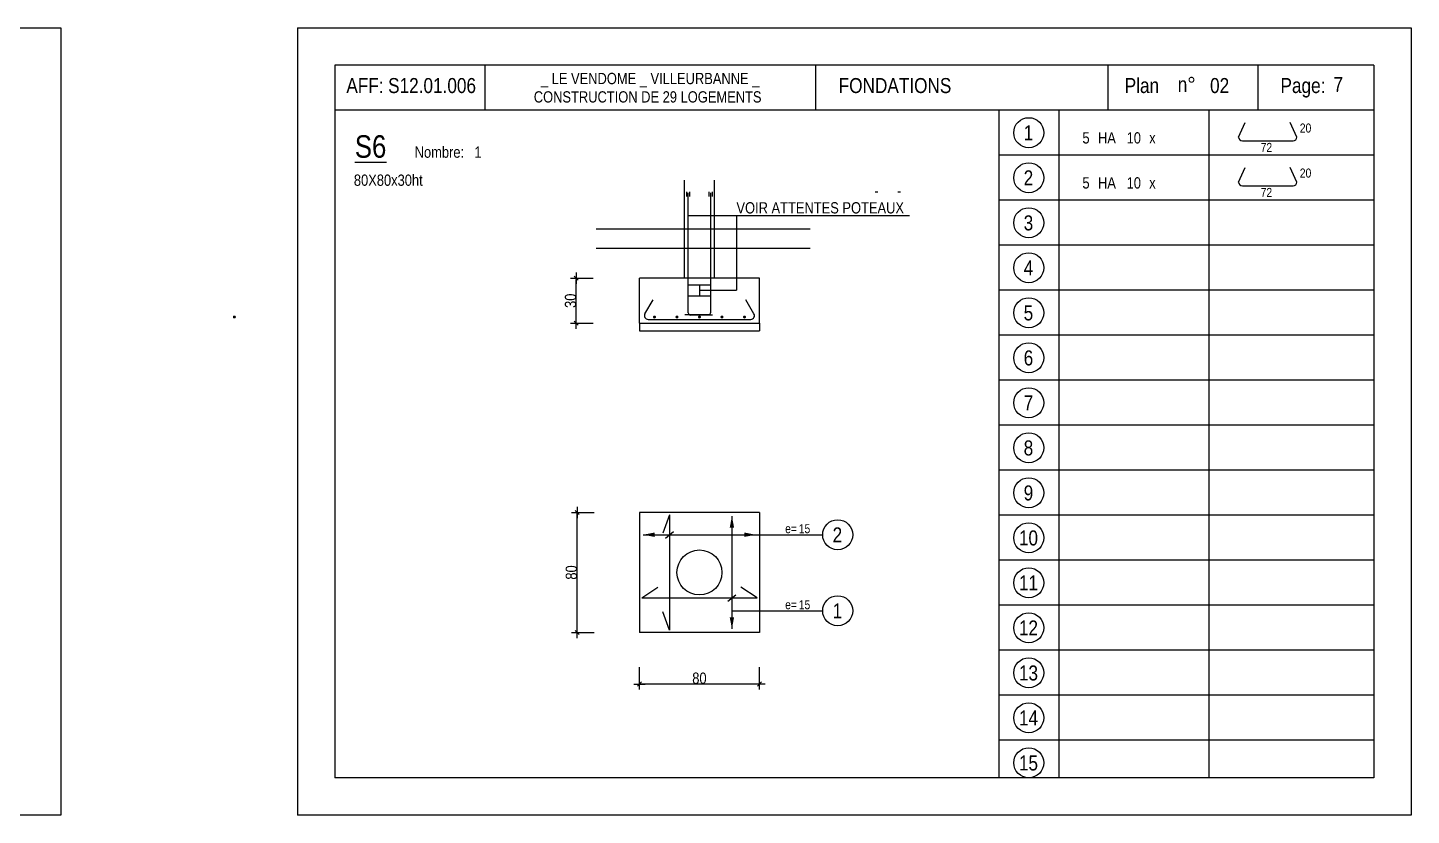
# Model space of a CAD drawing. Header units: centimetres. Extents: x 16433 to 114398, y -50094 to -12305.
# Drawn here: x 93819 to 95663, y -22312 to -21262 of the extents above; entities that cross this region are included whole.
import ezdxf
from ezdxf.enums import TextEntityAlignment as Align

# ---------------------------------------------------------------- set-up
doc = ezdxf.new("R2010")
doc.units = ezdxf.units.CM
doc.header["$LTSCALE"] = 0.5
doc.layers.get('DEFPOINTS').update_dxf_attribs({"linetype": 'CONTINUOUS'})
for name, color, linetype in [('01_cote_gen', 4, 'CONTINUOUS'), ('01_fenetres', 171, 'CONTINUOUS'), ('01_linteaux', 2, 'CONTINUOUS'), ('01_texte', 230, 'CONTINUOUS'), ('AA_COTES', 2, 'CONTINUOUS')]:
    doc.layers.add(name, color=color, linetype=linetype)
doc.layers.add('01_murs_coup', color=5, linetype='CONTINUOUS', lineweight=60)
doc.layers.add('01_sem', color=42, linetype='CONTINUOUS', lineweight=15)
doc.styles.add('STYLE2', font='ARIALN.TTF')
doc.dimstyles.new('JB25', dxfattribs={"dimscale": 0.1, "dimtxt": 150, "dimasz": 15, "dimexe": 0.1, "dimexo": 0.1, "dimgap": 0.09, "dimtad": 1, "dimdec": 1, "dimlfac": 0.5, "dimdsep": 46, "dimtxsty": 'STYLE2', "dimblk1": 'BOND_G', "dimblk2": 'BOND_D', "dimsah": 1, "dimcen": 1.5, "dimdle": 0.01, "dimse1": 1, "dimse2": 1, "dimclrd": 4, "dimclre": 2, "dimclrt": 6, "dimazin": 2, "dimtfac": 2.333333, "dimtdec": 1, "dimtix": 1, "dimtmove": 2, "dimatfit": 3, "dimldrblk": 'BOND_G', "dimfxl": 1, "dimtolj": 1, "dimtzin": 0, "dimarcsym": 0})

# ---------------------------------------------------------------- blocks, each defined once
blk = doc.blocks.new('BOND_G')
at = {"layer": 'AA_COTES', "color": 0}
for p, q in [((0, -5), (0, 15)), ((5, 0), (-5, 0)), ((1.8, 1.8), (-1.8, -1.8))]:
    blk.add_line(p, q, dxfattribs=at)
blk = doc.blocks.new('BOND_D')
at = {"layer": 'AA_COTES', "color": 0}
for p, q in [((5, 0), (-5, 0)), ((-1.8, -1.8), (1.8, 1.8)), ((0, 5), (0, -15))]:
    blk.add_line(p, q, dxfattribs=at)
blk = doc.blocks.new('*D4323')
at = {"layer": '01_cote_gen', "color": 4, "linetype": 'Continuous', "lineweight": -2, "transparency": 16777216}
blk.add_line((94551.3, -22067.2), (94551.3, -21910.2), dxfattribs=at)
at = {"layer": 'DEFPOINTS', "color": 0, "linetype": 'Continuous'}
for p in [(94551.3, -21908.7), (94603.8, -21908.7), (94603.8, -22068.7)]:
    blk.add_point(p, dxfattribs=at)
at = {"layer": '01_cote_gen', "color": 4, "linetype": 'Continuous', "lineweight": -2, "transparency": 16777216, "xscale": 1.5, "yscale": 1.5, "zscale": 1.5}
for name, p, rotation in [('BOND_D', (94551.3, -21908.7), 90), ('BOND_G', (94551.3, -22068.7), 270)]:
    blk.add_blockref(name, p, dxfattribs=dict(at, rotation=rotation))
at = {"layer": '01_cote_gen', "color": 6, "linetype": 'Continuous', "lineweight": 0, "transparency": 16777216, "insert": (94543.6, -21988.7), "char_height": 15, "attachment_point": 5, "rotation": 90, "style": 'STYLE2'}
blk.add_mtext('\\A1;80', dxfattribs=at)
blk = doc.blocks.new('*D4324')
at = {"layer": '01_sem', "color": 4, "lineweight": -2, "ltscale": 7, "transparency": 16777216}
blk.add_line((94792.8, -22137.4), (94635.8, -22137.4), dxfattribs=at)
at = {"layer": 'DEFPOINTS', "color": 0, "ltscale": 7}
for p in [(94634.3, -22068.7), (94794.3, -22068.7), (94634.3, -22137.4)]:
    blk.add_point(p, dxfattribs=at)
at = {"layer": '01_sem', "color": 4, "lineweight": -2, "ltscale": 7, "transparency": 16777216, "xscale": 1.5, "yscale": 1.5, "zscale": 1.5, "rotation": 180}
blk.add_blockref('BOND_D', (94634.3, -22137.4), dxfattribs=at)
at = {"layer": '01_sem', "color": 4, "lineweight": -2, "ltscale": 7, "transparency": 16777216, "xscale": 1.5, "yscale": 1.5, "zscale": 1.5}
blk.add_blockref('BOND_G', (94794.3, -22137.4), dxfattribs=at)
at = {"layer": '01_sem', "color": 6, "lineweight": 0, "ltscale": 7, "transparency": 16777216, "insert": (94714.3, -22129.7), "char_height": 15, "attachment_point": 5, "style": 'STYLE2'}
blk.add_mtext('\\A1;80', dxfattribs=at)
blk = doc.blocks.new('*D4325')
at = {"layer": '01_cote_gen', "color": 4, "linetype": 'Continuous', "lineweight": -2, "transparency": 16777216}
blk.add_line((94550.1, -21655), (94550.1, -21598), dxfattribs=at)
at = {"layer": 'DEFPOINTS', "color": 0, "linetype": 'Continuous'}
for p in [(94550.1, -21596.5), (94631.4, -21596.5), (94620.4, -21656.5)]:
    blk.add_point(p, dxfattribs=at)
at = {"layer": '01_cote_gen', "color": 4, "linetype": 'Continuous', "lineweight": -2, "transparency": 16777216, "xscale": 1.5, "yscale": 1.5, "zscale": 1.5}
for name, p, rotation in [('BOND_D', (94550.1, -21596.5), 90), ('BOND_G', (94550.1, -21656.5), 270)]:
    blk.add_blockref(name, p, dxfattribs=dict(at, rotation=rotation))
at = {"layer": '01_cote_gen', "color": 6, "linetype": 'Continuous', "lineweight": 0, "transparency": 16777216, "insert": (94542.5, -21626.5), "char_height": 15, "attachment_point": 5, "rotation": 90, "style": 'STYLE2'}
blk.add_mtext('\\A1;30', dxfattribs=at)

msp = doc.modelspace()

# ---------------------------------------------------------------- linework, layer by layer
at = {"layer": '01_fenetres', "ltscale": 30}
for p, q in [((95613.326, -21312.437), (94228.326, -21312.437)), ((94228.326, -21312.437), (94228.326, -22262.437)), ((94228.326, -21312.437), (94228.326, -22262.437)), ((94228.326, -21312.437), (94228.326, -22262.437)), ((94428.326, -21312.437), (94428.326, -21372.437)), ((94868.999, -21312.437), (94868.999, -21372.437)), ((95259.194, -21372.437), (95259.194, -21312.437)), ((95459.194, -21372.437), (95459.194, -21312.437)), ((95613.326, -21312.437), (95613.326, -22262.437)), ((95613.326, -21372.437), (94228.326, -21372.437)), ((95613.326, -22262.437), (94228.326, -22262.437))]:
    msp.add_line(p, q, dxfattribs=at)
at = {"layer": '01_linteaux', "linetype": 'Continuous'}
for p, q in [((95433.099, -21408.217), (95441.794, -21388.992)), ((95510.683, -21408.217), (95501.988, -21388.992)), ((95438.099, -21413.217), (95505.683, -21413.217)), ((95433.099, -21468.217), (95441.794, -21448.992)), ((95510.683, -21468.217), (95501.988, -21448.992)), ((95438.099, -21473.217), (95505.683, -21473.217))]:
    msp.add_line(p, q, dxfattribs=at)
for centre, start, end in [((95438.099, -21408.217), 180, 270), ((95505.683, -21408.217), 270, 0), ((95438.099, -21468.217), 180, 270), ((95505.683, -21468.217), 270, 0)]:
    msp.add_arc(centre, 5, start, end, dxfattribs=at)
at = {"layer": '01_murs_coup', "linetype": 'Continuous', "lineweight": 0}
for p, q in [((94641.662, -21643.864), (94652.521, -21625.056)), ((94787.002, -21643.864), (94776.143, -21625.056)), ((94645.992, -21651.364), (94782.672, -21651.364)), ((94674.384, -21911.688), (94665.705, -21936.331)), ((94674.384, -21911.688), (94674.384, -22065.688)), ((94637.332, -22022.699), (94659.032, -22008.191)), ((94637.332, -22022.699), (94791.332, -22022.699)), ((94791.332, -22022.699), (94769.632, -22008.191)), ((94674.384, -22065.688), (94665.705, -22041.045))]:
    msp.add_line(p, q, dxfattribs=at)
for centre, start, end in [((94645.992, -21646.364), 150, 270), ((94782.672, -21646.364), 270, 30)]:
    msp.add_arc(centre, 5, start, end, dxfattribs=at)
at = {"layer": '01_sem', "lineweight": 0, "ltscale": 7}
for p, q in [((94694.332, -21596.453), (94694.332, -21465.892)), ((94734.332, -21596.453), (94734.332, -21465.892)), ((94576.791, -21530.453), (94861.873, -21530.453)), ((94576.791, -21556.453), (94861.873, -21556.453)), ((94634.332, -21656.453), (94634.332, -21596.453)), ((94794.332, -21596.453), (94634.332, -21596.453)), ((94794.332, -21656.453), (94794.332, -21596.453)), ((94634.332, -21656.453), (94794.332, -21656.453)), ((94634.332, -21656.453), (94634.332, -21666.453)), ((94634.332, -21666.453), (94794.332, -21666.453)), ((94794.332, -21656.453), (94794.332, -21666.453)), ((94634.332, -21908.688), (94634.332, -22068.688)), ((94794.332, -21908.688), (94634.332, -21908.688)), ((94794.332, -21908.688), (94794.332, -22068.688)), ((94794.332, -22068.688), (94634.332, -22068.688))]:
    msp.add_line(p, q, dxfattribs=at)
at = {"layer": '01_sem', "color": 2, "lineweight": 0, "ltscale": 7}
msp.add_circle((94714.332, -21988.688), 30, dxfattribs=at)
at = {"layer": '01_texte', "ltscale": 30}
for p, q in [((92378.073, -21262.437), (93863.073, -21262.437)), ((93863.073, -21262.437), (93863.073, -22312.437)), ((93863.073, -21262.437), (93863.073, -22312.437)), ((94178.326, -21262.437), (94178.326, -22312.437)), ((94178.326, -21262.437), (95663.326, -21262.437)), ((95663.326, -21262.437), (95663.326, -22312.437)), ((95663.326, -21262.437), (95663.326, -22312.437)), ((95113.326, -21372.437), (95113.326, -22262.437)), ((95193.326, -21372.437), (95193.326, -22262.437)), ((95393.326, -21372.437), (95393.326, -22262.437)), ((95613.326, -21432.437), (95113.326, -21432.437)), ((94697.486, -21487.369), (94697.486, -21481.104)), ((94699.332, -21642.498), (94699.332, -21482.453)), ((94701.224, -21481.104), (94701.224, -21487.369)), ((94727.478, -21487.369), (94727.478, -21481.104)), ((94729.325, -21641.902), (94729.325, -21482.453)), ((94731.216, -21481.104), (94731.216, -21487.369)), ((94948.618, -21481.104), (94952.356, -21481.104)), ((94978.611, -21481.104), (94982.349, -21481.104)), ((95613.326, -21492.437), (95113.326, -21492.437)), ((95613.326, -21552.437), (95113.326, -21552.437)), ((95613.326, -21612.437), (95113.326, -21612.437)), ((94694.695, -21644.902), (94726.325, -21644.902)), ((94731.656, -21645.498), (94702.332, -21645.498)), ((95613.326, -21672.437), (95113.326, -21672.437)), ((95613.326, -21732.437), (95113.326, -21732.437)), ((95613.326, -21792.437), (95113.326, -21792.437)), ((95613.326, -21852.437), (95113.326, -21852.437)), ((95613.326, -21912.437), (95113.326, -21912.437)), ((94757.609, -21913.688), (94757.609, -22063.688)), ((94639.332, -21938.379), (94878.595, -21938.379)), ((94669.052, -21942.764), (94679.716, -21933.993)), ((95613.326, -21972.437), (95113.326, -21972.437)), ((94752.277, -22027.085), (94762.942, -22018.314)), ((94757.609, -22039.723), (94878.595, -22039.723)), ((95613.326, -22032.437), (95113.326, -22032.437)), ((95613.326, -22092.437), (95113.326, -22092.437)), ((95613.326, -22152.437), (95113.326, -22152.437)), ((95613.326, -22212.437), (95113.326, -22212.437)), ((93863.073, -22312.437), (92378.073, -22312.437)), ((95663.326, -22312.437), (94178.326, -22312.437))]:
    msp.add_line(p, q, dxfattribs=at)
at = {"layer": '01_texte'}
for p, q in [((94699.332, -21512.844), (94994.186, -21512.844)), ((94763.849, -21512.844), (94763.849, -21612.571)), ((94699.332, -21605.071), (94729.325, -21605.071)), ((94714.328, -21605.071), (94714.328, -21620.071)), ((94714.328, -21612.571), (94763.849, -21612.571)), ((94699.332, -21620.071), (94729.325, -21620.071))]:
    msp.add_line(p, q, dxfattribs=at)
at = {"layer": '01_texte', "ltscale": 30, "const_width": 2, "flags": 128}
for points in [[(94093.332, -21648.138, 1), (94095.332, -21648.138, 1)], [(94653.332, -21648.138, 1), (94655.332, -21648.138, 1)], [(94683.332, -21648.138, 1), (94685.332, -21648.138, 1)], [(94713.332, -21648.138, 1), (94715.332, -21648.138, 1)], [(94743.332, -21648.138, 1), (94745.332, -21648.138, 1)], [(94773.332, -21648.138, 1), (94775.332, -21648.138, 1)]]:
    msp.add_lwpolyline(points, format="xyb", close=True, dxfattribs=at)
at = {"layer": '01_texte'}
for centre in [(95153.326, -21402.437), (95153.326, -21462.437), (95153.326, -21522.437), (95153.326, -21582.437), (95153.326, -21642.437), (95153.326, -21702.437), (95153.326, -21762.437), (95153.326, -21822.437), (95153.326, -21882.437), (94898.595, -21938.379), (95153.326, -21942.437), (95153.326, -22002.437), (94898.595, -22039.723), (95153.326, -22062.437), (95153.326, -22122.437), (95153.326, -22182.437), (95153.326, -22242.437)]:
    msp.add_circle(centre, 20, dxfattribs=at)
at = {"layer": '01_texte', "ltscale": 30}
for centre, start, end in [((94702.332, -21642.498), 180, 270), ((94726.325, -21641.902), 270, 0)]:
    msp.add_arc(centre, 3, start, end, dxfattribs=at)
for points in [[(94757.609, -21913.688), (94754.661, -21929.05), (94757.609, -21929.05)], [(94757.609, -21913.688), (94760.558, -21929.05), (94757.609, -21929.05)], [(94639.332, -21938.379), (94654.694, -21935.43), (94654.694, -21938.379)], [(94639.332, -21938.379), (94654.694, -21941.327), (94654.694, -21938.379)], [(94789.332, -21938.379), (94773.97, -21935.43), (94773.97, -21938.379)], [(94789.332, -21938.379), (94773.97, -21941.327), (94773.97, -21938.379)], [(94757.609, -22063.688), (94754.661, -22048.326), (94757.609, -22048.326)], [(94757.609, -22063.688), (94760.558, -22048.326), (94757.609, -22048.326)]]:
    msp.add_solid(points, dxfattribs=at)

# ---------------------------------------------------------------- texts
at = {"layer": '01_texte', "style": 'STYLE2'}
for s, height, p in [('_ LE VENDOME _ VILLEURBANNE _', 15, (94503.023, -21337.721)), ('AFF:', 20, (94243.622, -21349.589)), ('S12.01.006', 20, (94299.286, -21349.589)), ('FONDATIONS', 20, (94899.944, -21349.589)), ('Plan', 20, (95281.239, -21349.589)), ('n%%D', 20, (95351.924, -21348.146)), ('  02', 20, (95382.267, -21349.589)), ('Page:', 20, (95488.908, -21349.589)), ('7', 20, (95559.593, -21348.146)), ('CONSTRUCTION DE 29 LOGEMENTS', 15, (94493.505, -21362.222)), ('20', 12, (95514.669, -21402.262)), ('%%US6', 30, (94254.903, -21435.829)), ('HA', 15, (95245.617, -21416.84)), ('10', 15, (95283.786, -21416.84)), ('x', 15, (95313.886, -21416.84)), ('Nombre:', 15, (94334.716, -21435.829)), ('1', 15, (94414.339, -21435.829)), ('72', 12, (95462.468, -21428.108)), ('20', 12, (95514.669, -21462.262)), ('80X80x30ht', 15, (94253.654, -21473.227)), ('HA', 15, (95245.617, -21476.84)), ('10', 15, (95283.786, -21476.84)), ('x', 15, (95313.886, -21476.84)), ('72', 12, (95462.468, -21488.108)), ('VOIR ATTENTES POTEAUX', 15, (94763.633, -21510.069)), ('e= ', 12, (94828.609, -21936.32)), ('15', 12, (94846.772, -21936.32)), ('e= ', 12, (94828.609, -22037.665)), ('15', 12, (94846.772, -22037.665))]:
    msp.add_text(s, height=height, dxfattribs=at).set_placement(p)
for s, p in [('1', (95152.923, -21402.663)), ('2', (95152.923, -21462.663)), ('3', (95152.923, -21522.663)), ('4', (95152.923, -21582.663)), ('5', (95152.923, -21642.663)), ('6', (95152.923, -21702.663)), ('7', (95152.923, -21762.663)), ('8', (95152.923, -21822.663)), ('9', (95152.923, -21882.663)), ('2', (94898.191, -21938.604)), ('10', (95152.923, -21942.663)), ('11', (95152.923, -22002.663)), ('1', (94898.191, -22039.949)), ('12', (95152.923, -22062.663)), ('13', (95152.923, -22122.663)), ('14', (95152.923, -22182.663)), ('15', (95152.923, -22242.663))]:
    msp.add_text(s, height=20, dxfattribs=at).set_placement(p, align=Align.MIDDLE_CENTER)
for p in [(95234.416, -21416.84), (95234.416, -21476.84)]:
    msp.add_text('5', height=15, dxfattribs=at).set_placement(p, align=Align.RIGHT)

# ---------------------------------------------------------------- dimensions: what is measured, and where the dimension line sits
at = {"layer": '01_cote_gen', "linetype": 'Continuous', "lineweight": 0}
for base, p1, p2, picture, middle in [((94550.139, -21596.453), (94620.35, -21656.453), (94631.433, -21596.453), '*D4325', (94542.471, -21626.453)), ((94551.291, -21908.688), (94603.773, -22068.688), (94603.773, -21908.688), '*D4323', (94543.624, -21988.688))]:
    dim = msp.add_linear_dim(base=base, p1=p1, p2=p2, angle=90, dimstyle='JB25', dxfattribs=at)
    dim.commit()
    dim.dimension.update_dxf_attribs({"geometry": picture, "text_midpoint": middle})
at = {"layer": '01_sem', "lineweight": 0, "ltscale": 7}
dim = msp.add_linear_dim(base=(94634.332, -22137.351), p1=(94794.332, -22068.688), p2=(94634.332, -22068.688), dimstyle='JB25', dxfattribs=at)
dim.commit()
dim.dimension.update_dxf_attribs({"geometry": '*D4324', "text_midpoint": (94714.332, -22129.684)})

doc.saveas('drawing.dxf')
